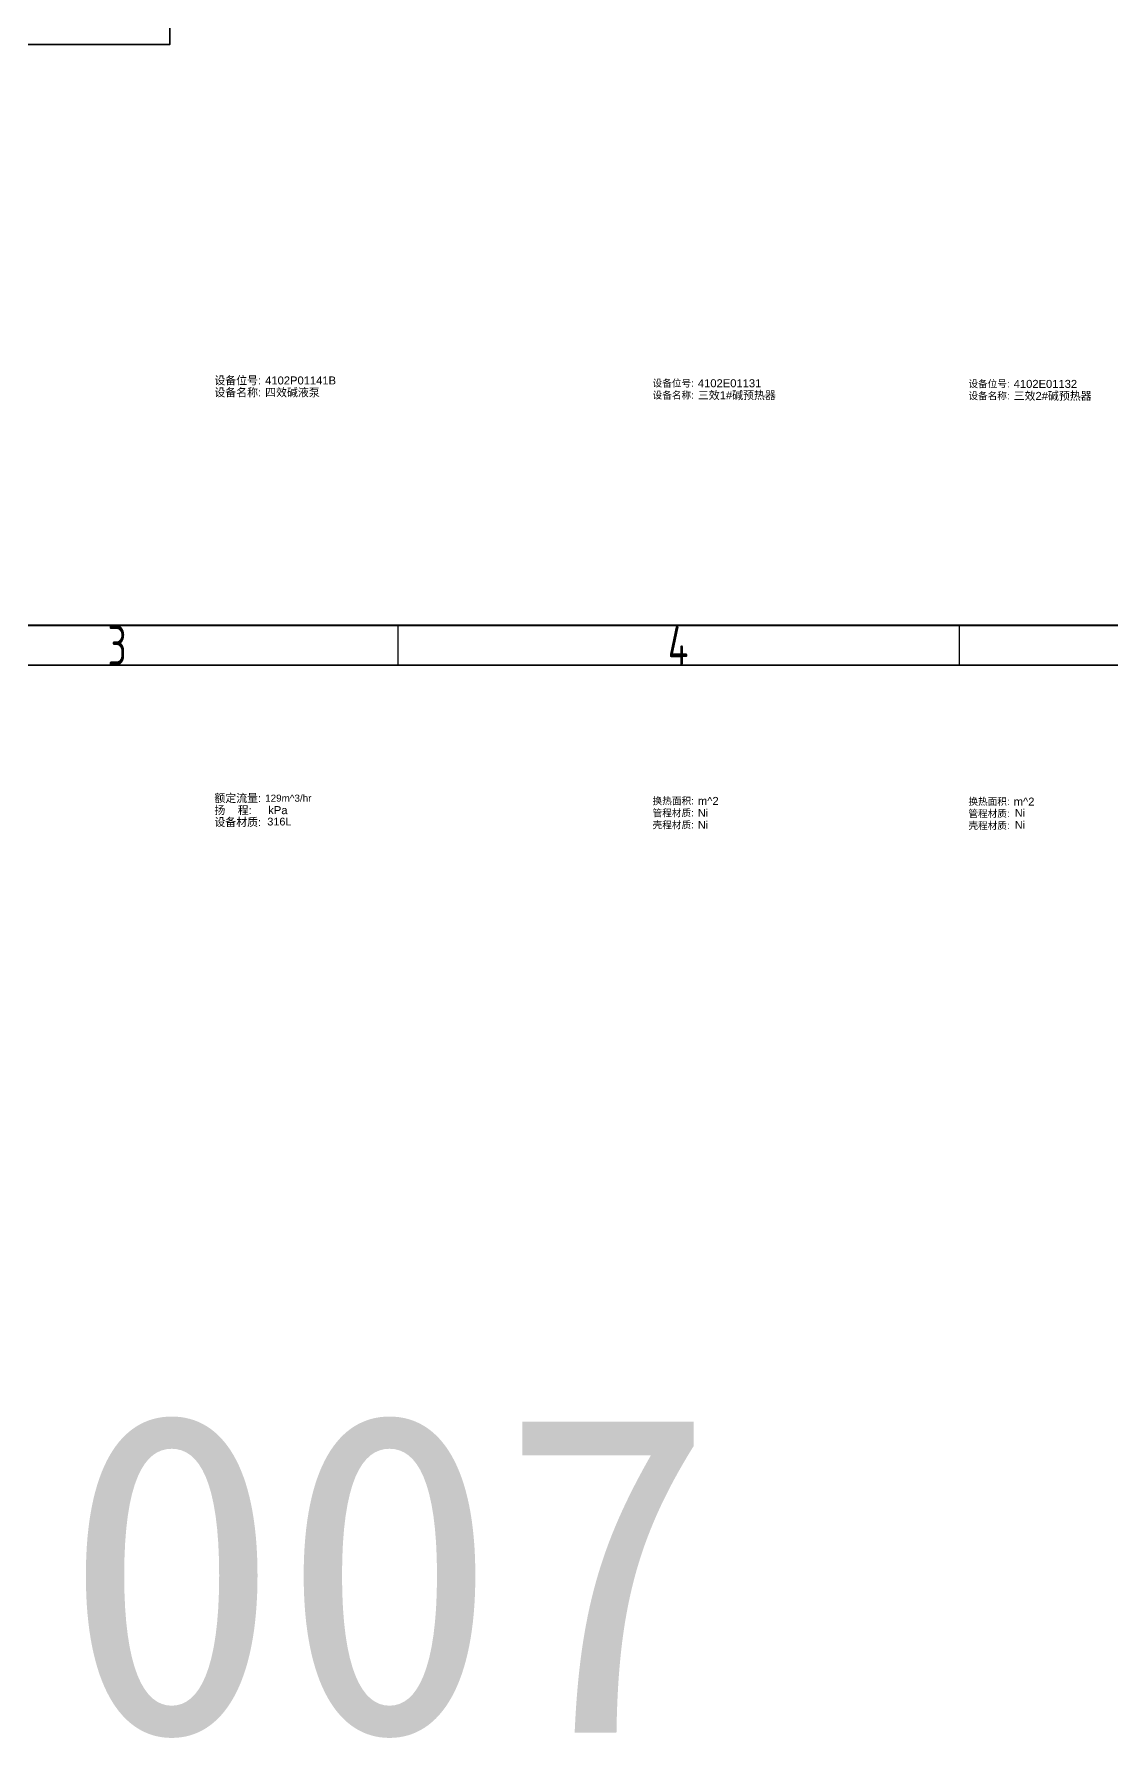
# Model space of a CAD drawing. Extents: x 757 to 8510, y -6585 to 527.
# Drawn here: x 1455.3 to 1724.6, y -1139.8 to -713.9 of the extents above; entities that cross this region are included whole.
import ezdxf
from ezdxf.enums import TextEntityAlignment as Align

# ---------------------------------------------------------------- set-up
doc = ezdxf.new("R2010")
doc.units = 0
doc.header["$MEASUREMENT"] = 0
for name, color, linetype in [('10', 7, 'CONTINUOUS'), ('11', 7, 'CONTINUOUS'), ('PUB_TITLE', 1, 'CONTINUOUS'), ('云线-1A', 6, 'CONTINUOUS'), ('图框', 92, 'CONTINUOUS')]:
    doc.layers.add(name, color=color, linetype=linetype)
doc.styles.add('CD-Title Block', font='gbenor.shx', dxfattribs={"width": 0.8, "bigfont": 'gbcbig.shx'})
doc.styles.add('txt.shx', font='arial.ttf')

# ---------------------------------------------------------------- blocks, each defined once
blk = doc.blocks.new('A1图框_H')
at = {"layer": '图框', "linetype": 'Continuous'}
for p, q in [((-410.5, 0), (-410.5, -10)), ((-270.33, 0), (-270.33, -10))]:
    blk.add_line(p, q, dxfattribs=at)
blk.add_lwpolyline([(-831, 584), (10, 584), (10, -10), (-831, -10)], close=True, dxfattribs=at)
at = {"layer": '图框', "linetype": 'Continuous', "const_width": 0.5}
blk.add_lwpolyline([(-806, 574), (0, 574), (0, 0), (-806, 0)], close=True, dxfattribs=at)
at = {"layer": '图框', "linetype": 'Continuous', "style": 'CD-Title Block', "width": 0.8}
for s, p in [('3', (-480.67, -5)), ('4', (-340.5, -5))]:
    blk.add_text(s, height=10, dxfattribs=at).set_placement(p, align=Align.MIDDLE)

msp = doc.modelspace()

# ---------------------------------------------------------------- linework, layer by layer
at = {"layer": '11', "color": 56, "linetype": 'Continuous', "lineweight": 35, "true_color": 0x808000}
msp.add_lwpolyline([(1489.26, -684.7), (1489.26, -716.45), (1397.82, -716.45), (1397.82, -726.61)], dxfattribs=at)
at = {"layer": 'PUB_TITLE', "color": 2}
msp.add_lwpolyline([(1125.75, -277.65), (1966.75, -277.65), (1966.75, -871.65), (1125.75, -871.65)], close=True, dxfattribs=at)
at = {"layer": '云线-1A', "color": 1, "lineweight": 35}
msp.add_line((7953.9, -871.65), (1023.5, -871.65), dxfattribs=at)

# ---------------------------------------------------------------- block references
at = {"layer": '图框', "linetype": 'Continuous'}
msp.add_blockref('A1图框_H', (1956.75, -861.65), dxfattribs=at)

# ---------------------------------------------------------------- texts
at = {"layer": '10', "color": 7, "style": 'txt.shx'}
for s, height, p in [('设备位号:', 2, (1512.06, -800.46)), ('设备位号:', 1.764, (1620.18, -801.15)), ('设备位号:', 1.764, (1699.08, -801.31)), ('设备名称:', 2, (1512.06, -803.46)), ('设备名称:', 1.764, (1620.18, -804.15)), ('设备名称:', 1.764, (1699.08, -804.31)), ('扬    程:', 2, (1509.71, -907.86)), ('额定流量:', 2, (1512.06, -904.86)), ('换热面积:', 1.764, (1620.18, -905.55)), ('换热面积:', 1.764, (1699.08, -905.71)), ('设备材质:', 2, (1512.06, -910.86)), ('壳程材质:', 1.764, (1620.18, -911.55)), ('管程材质:', 1.764, (1620.18, -908.55)), ('壳程材质:', 1.764, (1699.08, -911.71)), ('管程材质:', 1.764, (1699.08, -908.71))]:
    msp.add_text(s, height=height, dxfattribs=at).set_placement(p, align=Align.MIDDLE_RIGHT)
for s, height, p in [('4102P01141B', 2, (1513.06, -800.46)), ('4102E01131', 2, (1621.18, -801.16)), ('4102E01132', 2, (1700.08, -801.32)), ('四效碱液泵', 2, (1513.06, -803.46)), ('三效1#碱预热器', 2, (1621.18, -804.16)), ('三效2#碱预热器', 2, (1700.08, -804.32)), ('129m^ 3/hr', 1.764, (1513.06, -904.86)), (' kPa', 2, (1513.06, -907.86)), ('m^ 2', 2, (1621.18, -905.56)), ('m^ 2', 2, (1700.08, -905.72)), ('316L', 1.94, (1513.6, -910.72)), ('Ni', 1.94, (1621.18, -908.56)), ('Ni', 1.94, (1621.18, -911.56)), ('Ni', 1.94, (1700.38, -908.56)), ('Ni', 1.94, (1700.38, -911.56))]:
    msp.add_text(s, height=height, dxfattribs=at).set_placement(p, align=Align.MIDDLE_LEFT)
at = {"layer": '11', "color": 56, "true_color": 0x808000}
msp.add_text('007', height=80, dxfattribs=at).set_placement((1462.5, -1138.45))

doc.saveas('drawing.dxf')
